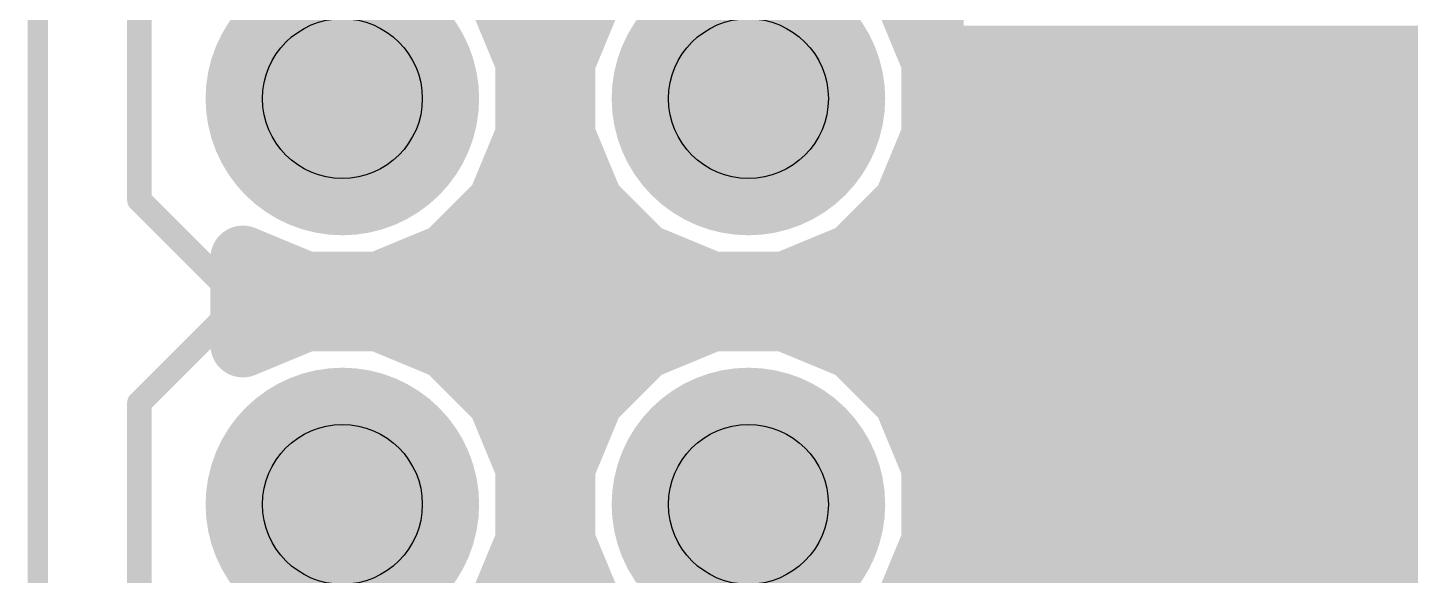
# Model space of a CAD drawing. Extents: x -0.1 to 54.7, y 0 to 86.4.
# Drawn here: x -0.06 to 8.59, y 21.15 to 24.57 of the extents above; entities that cross this region are included whole.
import ezdxf

# ---------------------------------------------------------------- set-up
doc = ezdxf.new("R2010")
doc.units = 0
for name, color, linetype in [('1', 22, 'CONTINUOUS'), ('16', 175, 'CONTINUOUS'), ('17', 82, 'CONTINUOUS'), ('20', 7, 'CONTINUOUS'), ('21', 253, 'CONTINUOUS'), ('29', 253, 'CONTINUOUS'), ('30', 253, 'CONTINUOUS'), ('44', 253, 'CONTINUOUS'), ('51', 253, 'CONTINUOUS')]:
    doc.layers.add(name, color=color, linetype=linetype)

# ---------------------------------------------------------------- blocks, each defined once
blk = doc.blocks.new('RECT')
blk.add_solid([(-0.5, -0.5), (0.5, -0.5), (-0.5, 0.5), (0.5, 0.5)])
blk = doc.blocks.new('ROUNDP')
at = {"const_width": 0.5}
blk.add_lwpolyline([(0, -0.25, 1), (0, 0.25, 1), (0, -0.25)], format="xyb", dxfattribs=at)

msp = doc.modelspace()

# ---------------------------------------------------------------- linework, layer by layer
at = {"layer": '1', "const_width": 0.4064}
for points in [[(3.0654, 24.3608), (2.8887, 24.7873)], [(3.4613, 24.7873), (3.2846, 24.3608)], [(5.6054, 24.3608), (5.4287, 24.7873)], [(3.0558, 24.384), (3.2942, 24.384)], [(3.0654, 23.8992), (3.0654, 24.3608)], [(3.2846, 24.3608), (3.2846, 23.8992)], [(5.5958, 24.384), (47.8032, 24.384)], [(5.6054, 23.8992), (5.6054, 24.3608)], [(3.0654, 23.9776), (3.2846, 23.9776)], [(5.6054, 23.9776), (48.2096, 23.9776)], [(2.8887, 23.4727), (3.0654, 23.8992)], [(3.2846, 23.8992), (3.4613, 23.4727)], [(5.4287, 23.4727), (5.6054, 23.8992)], [(2.9295, 23.5712), (3.4205, 23.5712)], [(5.4695, 23.5712), (48.616, 23.5712)], [(2.5623, 23.1463), (2.8887, 23.4727)], [(3.4613, 23.4727), (3.7877, 23.1463)], [(5.1023, 23.1463), (5.4287, 23.4727)], [(2.5809, 23.1648), (3.7691, 23.1648)], [(5.1209, 23.1648), (49.1389, 23.1648)], [(1.2827, 22.5882), (1.2827, 23.1318)], [(1.2827, 23.1318), (1.6742, 22.9696)], [(2.1358, 22.9696), (2.5623, 23.1463)], [(3.7877, 23.1463), (4.2142, 22.9696)], [(4.6758, 22.9696), (5.1023, 23.1463)], [(1.6742, 22.9696), (2.1358, 22.9696)], [(4.2142, 22.9696), (4.6758, 22.9696)], [(1.2827, 22.7584), (53.3273, 22.7584)], [(1.6742, 22.7504), (1.2827, 22.5882)], [(2.1358, 22.7504), (1.6742, 22.7504)], [(2.5623, 22.5737), (2.1358, 22.7504)], [(4.2142, 22.7504), (3.7877, 22.5737)], [(4.6758, 22.7504), (4.2142, 22.7504)], [(5.1023, 22.5737), (4.6758, 22.7504)], [(2.8887, 22.2473), (2.5623, 22.5737)], [(3.7877, 22.5737), (3.4613, 22.2473)], [(5.4287, 22.2473), (5.1023, 22.5737)], [(2.7841, 22.352), (3.5659, 22.352)], [(5.3241, 22.352), (49.2859, 22.352)], [(3.0654, 21.8208), (2.8887, 22.2473)], [(3.4613, 22.2473), (3.2846, 21.8208)], [(5.6054, 21.8208), (5.4287, 22.2473)], [(3.0137, 21.9456), (3.3363, 21.9456)], [(5.5537, 21.9456), (49.0563, 21.9456)], [(3.0654, 21.3592), (3.0654, 21.8208)], [(3.2846, 21.8208), (3.2846, 21.3592)], [(5.6054, 21.3592), (5.6054, 21.8208)], [(3.0654, 21.5392), (3.2846, 21.5392)], [(5.6054, 21.5392), (17.3483, 21.5392)], [(2.8887, 20.9327), (3.0654, 21.3592)], [(3.2846, 21.3592), (3.4613, 20.9327)], [(5.4287, 20.9327), (5.6054, 21.3592)], [(2.9716, 21.1328), (3.3784, 21.1328)], [(5.5116, 21.1328), (15.8421, 21.1328)]]:
    msp.add_lwpolyline(points, dxfattribs=at)
at = {"layer": '1', "const_width": 0.2032}
for points in [[(3.0558, 24.4856, 1), (3.0558, 24.2824)], [(3.167, 24.3608, 1), (2.9638, 24.3608)], [(3.3862, 24.3608, 1), (3.183, 24.3608)], [(3.2942, 24.2824, 1), (3.2942, 24.4856)], [(5.5958, 24.4856, 1), (5.5958, 24.2824)], [(5.707, 24.3608, 1), (5.5038, 24.3608)], [(2.9715, 24.3219, 1), (3.1593, 24.3997)], [(3.1907, 24.3997, 1), (3.3785, 24.3219)], [(5.5115, 24.3219, 1), (5.6993, 24.3997)], [(3.0654, 24.0792, 1), (3.0654, 23.876)], [(3.2846, 23.876, 1), (3.2846, 24.0792)], [(5.6054, 24.0792, 1), (5.6054, 23.876)], [(3.1593, 23.8603, 1), (2.9715, 23.9381)], [(3.3785, 23.9381, 1), (3.1907, 23.8603)], [(5.6993, 23.8603, 1), (5.5115, 23.9381)], [(2.9638, 23.8992, 1), (3.167, 23.8992)], [(3.183, 23.8992, 1), (3.3862, 23.8992)], [(5.5038, 23.8992, 1), (5.707, 23.8992)], [(2.9295, 23.6728, 1), (2.9295, 23.4696)], [(3.4205, 23.4696, 1), (3.4205, 23.6728)], [(5.4695, 23.6728, 1), (5.4695, 23.4696)], [(2.7949, 23.5116, 1), (2.9826, 23.4338)], [(2.9606, 23.4008, 1), (2.8169, 23.5445)], [(3.5331, 23.5445, 1), (3.3894, 23.4008)], [(3.3674, 23.4338, 1), (3.5551, 23.5116)], [(5.3349, 23.5116, 1), (5.5226, 23.4338)], [(5.5006, 23.4008, 1), (5.3569, 23.5445)], [(2.5809, 23.2664, 1), (2.5809, 23.0632)], [(3.7691, 23.0632, 1), (3.7691, 23.2664)], [(5.1209, 23.2664, 1), (5.1209, 23.0632)], [(1.3843, 23.1318, 1), (1.1811, 23.1318)], [(1.3216, 23.2256, 1), (1.2438, 23.0379)], [(2.4905, 23.2181, 1), (2.6342, 23.0744)], [(2.6012, 23.0524, 1), (2.5234, 23.2401)], [(3.8266, 23.2401, 1), (3.7488, 23.0524)], [(3.7158, 23.0744, 1), (3.8595, 23.2181)], [(5.0305, 23.2181, 1), (5.1742, 23.0744)], [(5.1412, 23.0524, 1), (5.0634, 23.2401)], [(1.6742, 23.0712, 1), (1.6742, 22.868)], [(1.6353, 22.8757, 1), (1.7131, 23.0635)], [(2.0969, 23.0635, 1), (2.1747, 22.8757)], [(2.1358, 22.868, 1), (2.1358, 23.0712)], [(4.2142, 23.0712, 1), (4.2142, 22.868)], [(4.1753, 22.8757, 1), (4.2531, 23.0635)], [(4.6369, 23.0635, 1), (4.7147, 22.8757)], [(4.6758, 22.868, 1), (4.6758, 23.0712)], [(1.2827, 22.86, 1), (1.2827, 22.6568)], [(1.6742, 22.852, 1), (1.6742, 22.6488)], [(1.7131, 22.6565, 1), (1.6353, 22.8443)], [(2.1747, 22.8443, 1), (2.0969, 22.6565)], [(2.1358, 22.6488, 1), (2.1358, 22.852)], [(4.2142, 22.852, 1), (4.2142, 22.6488)], [(4.2531, 22.6565, 1), (4.1753, 22.8443)], [(4.7147, 22.8443, 1), (4.6369, 22.6565)], [(4.6758, 22.6488, 1), (4.6758, 22.852)], [(1.2438, 22.6821, 1), (1.3216, 22.4944)], [(2.6342, 22.6456, 1), (2.4905, 22.5019)], [(2.5234, 22.4799, 1), (2.6012, 22.6676)], [(3.7488, 22.6676, 1), (3.8266, 22.4799)], [(3.8595, 22.5019, 1), (3.7158, 22.6456)], [(5.1742, 22.6456, 1), (5.0305, 22.5019)], [(5.0634, 22.4799, 1), (5.1412, 22.6676)], [(1.1811, 22.5882, 1), (1.3843, 22.5882)], [(2.7841, 22.4536, 1), (2.7841, 22.2504)], [(3.5659, 22.2504, 1), (3.5659, 22.4536)], [(5.3241, 22.4536, 1), (5.3241, 22.2504)], [(2.9826, 22.2862, 1), (2.7949, 22.2084)], [(2.8169, 22.1755, 1), (2.9606, 22.3192)], [(3.3894, 22.3192, 1), (3.5331, 22.1755)], [(3.5551, 22.2084, 1), (3.3674, 22.2862)], [(5.5226, 22.2862, 1), (5.3349, 22.2084)], [(5.3569, 22.1755, 1), (5.5006, 22.3192)], [(3.0137, 22.0472, 1), (3.0137, 21.844)], [(3.3363, 21.844, 1), (3.3363, 22.0472)], [(5.5537, 22.0472, 1), (5.5537, 21.844)], [(3.167, 21.8208, 1), (2.9638, 21.8208)], [(3.3862, 21.8208, 1), (3.183, 21.8208)], [(5.707, 21.8208, 1), (5.5038, 21.8208)], [(2.9715, 21.7819, 1), (3.1593, 21.8597)], [(3.1907, 21.8597, 1), (3.3785, 21.7819)], [(5.5115, 21.7819, 1), (5.6993, 21.8597)], [(3.0654, 21.6408, 1), (3.0654, 21.4376)], [(3.2846, 21.4376, 1), (3.2846, 21.6408)], [(5.6054, 21.6408, 1), (5.6054, 21.4376)], [(3.1593, 21.3203, 1), (2.9715, 21.3981)], [(3.3785, 21.3981, 1), (3.1907, 21.3203)], [(5.6993, 21.3203, 1), (5.5115, 21.3981)], [(2.9638, 21.3592, 1), (3.167, 21.3592)], [(3.183, 21.3592, 1), (3.3862, 21.3592)], [(5.5038, 21.3592, 1), (5.707, 21.3592)], [(2.9716, 21.2344, 1), (2.9716, 21.0312)], [(3.3784, 21.0312, 1), (3.3784, 21.2344)], [(5.5116, 21.2344, 1), (5.5116, 21.0312)]]:
    msp.add_lwpolyline(points, format="xyb", dxfattribs=at)
at = {"layer": '16', "const_width": 0.4064}
for points in [[(3.0654, 24.3608), (2.8887, 24.7873)], [(3.4613, 24.7873), (3.2846, 24.3608)], [(5.6054, 24.3608), (5.4287, 24.7873)], [(3.0558, 24.384), (3.2942, 24.384)], [(3.0654, 23.8992), (3.0654, 24.3608)], [(3.2846, 24.3608), (3.2846, 23.8992)], [(5.5958, 24.384), (49.0142, 24.384)], [(5.6054, 23.8992), (5.6054, 24.3608)], [(3.0654, 23.9776), (3.2846, 23.9776)], [(5.6054, 23.9776), (49.0046, 23.9776)], [(2.8887, 23.4727), (3.0654, 23.8992)], [(3.2846, 23.8992), (3.4613, 23.4727)], [(5.4287, 23.4727), (5.6054, 23.8992)], [(2.9295, 23.5712), (3.4205, 23.5712)], [(5.4695, 23.5712), (49.1405, 23.5712)], [(2.5623, 23.1463), (2.8887, 23.4727)], [(3.4613, 23.4727), (3.7877, 23.1463)], [(5.1023, 23.1463), (5.4287, 23.4727)], [(2.5809, 23.1648), (3.7691, 23.1648)], [(5.1209, 23.1648), (49.4891, 23.1648)], [(1.2827, 22.5882), (1.2827, 23.1318)], [(1.2827, 23.1318), (1.6742, 22.9696)], [(2.1358, 22.9696), (2.5623, 23.1463)], [(3.7877, 23.1463), (4.2142, 22.9696)], [(4.6758, 22.9696), (5.1023, 23.1463)], [(1.6742, 22.9696), (2.1358, 22.9696)], [(4.2142, 22.9696), (4.6758, 22.9696)], [(1.2827, 22.7584), (53.3273, 22.7584)], [(1.6742, 22.7504), (1.2827, 22.5882)], [(2.1358, 22.7504), (1.6742, 22.7504)], [(2.5623, 22.5737), (2.1358, 22.7504)], [(4.2142, 22.7504), (3.7877, 22.5737)], [(4.6758, 22.7504), (4.2142, 22.7504)], [(5.1023, 22.5737), (4.6758, 22.7504)], [(2.8887, 22.2473), (2.5623, 22.5737)], [(3.7877, 22.5737), (3.4613, 22.2473)], [(5.4287, 22.2473), (5.1023, 22.5737)], [(2.7841, 22.352), (3.5659, 22.352)], [(5.3241, 22.352), (49.2859, 22.352)], [(3.0654, 21.8208), (2.8887, 22.2473)], [(3.4613, 22.2473), (3.2846, 21.8208)], [(5.6054, 21.8208), (5.4287, 22.2473)], [(3.0137, 21.9456), (3.3363, 21.9456)], [(5.5537, 21.9456), (49.0563, 21.9456)], [(3.0654, 21.3592), (3.0654, 21.8208)], [(3.2846, 21.8208), (3.2846, 21.3592)], [(5.6054, 21.3592), (5.6054, 21.8208)], [(3.0654, 21.5392), (3.2846, 21.5392)], [(5.6054, 21.5392), (17.3483, 21.5392)], [(2.8887, 20.9327), (3.0654, 21.3592)], [(3.2846, 21.3592), (3.4613, 20.9327)], [(5.4287, 20.9327), (5.6054, 21.3592)], [(2.9716, 21.1328), (3.3784, 21.1328)], [(5.5116, 21.1328), (15.8421, 21.1328)]]:
    msp.add_lwpolyline(points, dxfattribs=at)
at = {"layer": '16', "const_width": 0.2032}
for points in [[(3.0558, 24.4856, 1), (3.0558, 24.2824)], [(3.167, 24.3608, 1), (2.9638, 24.3608)], [(3.3862, 24.3608, 1), (3.183, 24.3608)], [(3.2942, 24.2824, 1), (3.2942, 24.4856)], [(5.5958, 24.4856, 1), (5.5958, 24.2824)], [(5.707, 24.3608, 1), (5.5038, 24.3608)], [(2.9715, 24.3219, 1), (3.1593, 24.3997)], [(3.1907, 24.3997, 1), (3.3785, 24.3219)], [(5.5115, 24.3219, 1), (5.6993, 24.3997)], [(3.0654, 24.0792, 1), (3.0654, 23.876)], [(3.2846, 23.876, 1), (3.2846, 24.0792)], [(5.6054, 24.0792, 1), (5.6054, 23.876)], [(3.1593, 23.8603, 1), (2.9715, 23.9381)], [(3.3785, 23.9381, 1), (3.1907, 23.8603)], [(5.6993, 23.8603, 1), (5.5115, 23.9381)], [(2.9638, 23.8992, 1), (3.167, 23.8992)], [(3.183, 23.8992, 1), (3.3862, 23.8992)], [(5.5038, 23.8992, 1), (5.707, 23.8992)], [(2.9295, 23.6728, 1), (2.9295, 23.4696)], [(3.4205, 23.4696, 1), (3.4205, 23.6728)], [(5.4695, 23.6728, 1), (5.4695, 23.4696)], [(2.7949, 23.5116, 1), (2.9826, 23.4338)], [(2.9606, 23.4008, 1), (2.8169, 23.5445)], [(3.5331, 23.5445, 1), (3.3894, 23.4008)], [(3.3674, 23.4338, 1), (3.5551, 23.5116)], [(5.3349, 23.5116, 1), (5.5226, 23.4338)], [(5.5006, 23.4008, 1), (5.3569, 23.5445)], [(2.5809, 23.2664, 1), (2.5809, 23.0632)], [(3.7691, 23.0632, 1), (3.7691, 23.2664)], [(5.1209, 23.2664, 1), (5.1209, 23.0632)], [(1.3843, 23.1318, 1), (1.1811, 23.1318)], [(1.3216, 23.2256, 1), (1.2438, 23.0379)], [(2.4905, 23.2181, 1), (2.6342, 23.0744)], [(2.6012, 23.0524, 1), (2.5234, 23.2401)], [(3.8266, 23.2401, 1), (3.7488, 23.0524)], [(3.7158, 23.0744, 1), (3.8595, 23.2181)], [(5.0305, 23.2181, 1), (5.1742, 23.0744)], [(5.1412, 23.0524, 1), (5.0634, 23.2401)], [(1.6742, 23.0712, 1), (1.6742, 22.868)], [(1.6353, 22.8757, 1), (1.7131, 23.0635)], [(2.0969, 23.0635, 1), (2.1747, 22.8757)], [(2.1358, 22.868, 1), (2.1358, 23.0712)], [(4.2142, 23.0712, 1), (4.2142, 22.868)], [(4.1753, 22.8757, 1), (4.2531, 23.0635)], [(4.6369, 23.0635, 1), (4.7147, 22.8757)], [(4.6758, 22.868, 1), (4.6758, 23.0712)], [(1.2827, 22.86, 1), (1.2827, 22.6568)], [(1.6742, 22.852, 1), (1.6742, 22.6488)], [(1.7131, 22.6565, 1), (1.6353, 22.8443)], [(2.1747, 22.8443, 1), (2.0969, 22.6565)], [(2.1358, 22.6488, 1), (2.1358, 22.852)], [(4.2142, 22.852, 1), (4.2142, 22.6488)], [(4.2531, 22.6565, 1), (4.1753, 22.8443)], [(4.7147, 22.8443, 1), (4.6369, 22.6565)], [(4.6758, 22.6488, 1), (4.6758, 22.852)], [(1.2438, 22.6821, 1), (1.3216, 22.4944)], [(2.6342, 22.6456, 1), (2.4905, 22.5019)], [(2.5234, 22.4799, 1), (2.6012, 22.6676)], [(3.7488, 22.6676, 1), (3.8266, 22.4799)], [(3.8595, 22.5019, 1), (3.7158, 22.6456)], [(5.1742, 22.6456, 1), (5.0305, 22.5019)], [(5.0634, 22.4799, 1), (5.1412, 22.6676)], [(1.1811, 22.5882, 1), (1.3843, 22.5882)], [(2.7841, 22.4536, 1), (2.7841, 22.2504)], [(3.5659, 22.2504, 1), (3.5659, 22.4536)], [(5.3241, 22.4536, 1), (5.3241, 22.2504)], [(2.9826, 22.2862, 1), (2.7949, 22.2084)], [(2.8169, 22.1755, 1), (2.9606, 22.3192)], [(3.3894, 22.3192, 1), (3.5331, 22.1755)], [(3.5551, 22.2084, 1), (3.3674, 22.2862)], [(5.5226, 22.2862, 1), (5.3349, 22.2084)], [(5.3569, 22.1755, 1), (5.5006, 22.3192)], [(3.0137, 22.0472, 1), (3.0137, 21.844)], [(3.3363, 21.844, 1), (3.3363, 22.0472)], [(5.5537, 22.0472, 1), (5.5537, 21.844)], [(3.167, 21.8208, 1), (2.9638, 21.8208)], [(3.3862, 21.8208, 1), (3.183, 21.8208)], [(5.707, 21.8208, 1), (5.5038, 21.8208)], [(2.9715, 21.7819, 1), (3.1593, 21.8597)], [(3.1907, 21.8597, 1), (3.3785, 21.7819)], [(5.5115, 21.7819, 1), (5.6993, 21.8597)], [(3.0654, 21.6408, 1), (3.0654, 21.4376)], [(3.2846, 21.4376, 1), (3.2846, 21.6408)], [(5.6054, 21.6408, 1), (5.6054, 21.4376)], [(3.1593, 21.3203, 1), (2.9715, 21.3981)], [(3.3785, 21.3981, 1), (3.1907, 21.3203)], [(5.6993, 21.3203, 1), (5.5115, 21.3981)], [(2.9638, 21.3592, 1), (3.167, 21.3592)], [(3.183, 21.3592, 1), (3.3862, 21.3592)], [(5.5038, 21.3592, 1), (5.707, 21.3592)], [(2.9716, 21.2344, 1), (2.9716, 21.0312)], [(3.3784, 21.0312, 1), (3.3784, 21.2344)], [(5.5116, 21.2344, 1), (5.5116, 21.0312)]]:
    msp.add_lwpolyline(points, format="xyb", dxfattribs=at)
at = {"layer": '20', "const_width": 0.127}
msp.add_lwpolyline([(0, 73.66), (0, 14.605)], dxfattribs=at)
at = {"layer": '21', "const_width": 0.1524}
for points in [[(0.635, 23.495), (0.635, 24.765)], [(5.715, 23.495), (5.715, 24.765)], [(1.27, 22.86), (0.635, 23.495)], [(5.08, 22.86), (5.715, 23.495)], [(0.635, 22.225), (1.27, 22.86)], [(1.27, 22.86), (5.08, 22.86)], [(5.715, 22.225), (5.08, 22.86)], [(0.635, 20.955), (0.635, 22.225)], [(5.715, 20.955), (5.715, 22.225)]]:
    msp.add_lwpolyline(points, dxfattribs=at)
at = {"layer": '21', "const_width": 0.0762}
for points in [[(0.5969, 23.495, 1), (0.6731, 23.495)], [(0.6619, 23.5219, 1), (0.6081, 23.4681)], [(5.6769, 23.495, 1), (5.7531, 23.495)], [(5.7419, 23.4681, 1), (5.6881, 23.5219)], [(1.27, 22.8981, 1), (1.27, 22.8219)], [(1.2969, 22.8331, 1), (1.2431, 22.8869)], [(1.2431, 22.8331, 1), (1.2969, 22.8869)], [(5.1069, 22.8869, 1), (5.0531, 22.8331)], [(5.0531, 22.8869, 1), (5.1069, 22.8331)], [(5.08, 22.8219, 1), (5.08, 22.8981)], [(0.6731, 22.225, 1), (0.5969, 22.225)], [(0.6081, 22.2519, 1), (0.6619, 22.1981)], [(5.7531, 22.225, 1), (5.6769, 22.225)], [(5.6881, 22.1981, 1), (5.7419, 22.2519)]]:
    msp.add_lwpolyline(points, format="xyb", dxfattribs=at)
at = {"layer": '44'}
for centre in [(1.905, 24.13), (4.445, 24.13), (1.905, 21.59), (4.445, 21.59)]:
    msp.add_circle(centre, 0.5, dxfattribs=at)

# ---------------------------------------------------------------- block references
at = {"layer": '17', "xscale": 1.508, "yscale": 1.508, "rotation": 90}
for p in [(1.905, 24.13), (1.905, 24.13), (4.445, 24.13), (4.445, 24.13), (1.905, 21.59), (1.905, 21.59), (4.445, 21.59), (4.445, 21.59)]:
    msp.add_blockref('ROUNDP', p, dxfattribs=at)
at = {"layer": '29', "xscale": 1.7112, "yscale": 1.7112, "rotation": 90}
for p in [(1.905, 24.13), (4.445, 24.13), (1.905, 21.59), (4.445, 21.59)]:
    msp.add_blockref('ROUNDP', p, dxfattribs=at)
at = {"layer": '30', "xscale": 1.7112, "yscale": 1.7112, "rotation": 90}
for p in [(1.905, 24.13), (4.445, 24.13), (1.905, 21.59), (4.445, 21.59)]:
    msp.add_blockref('ROUNDP', p, dxfattribs=at)
at = {"layer": '51', "xscale": 0.508, "yscale": 0.508, "rotation": 90}
for p in [(1.905, 24.13), (4.445, 24.13), (1.905, 21.59), (4.445, 21.59)]:
    msp.add_blockref('RECT', p, dxfattribs=at)

doc.saveas('drawing.dxf')
